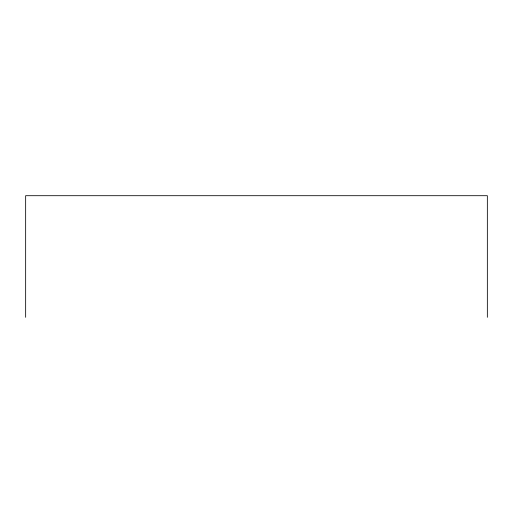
<?xml version="1.0" encoding="UTF-8"?>
<svg xmlns="http://www.w3.org/2000/svg" width="513" height="513" viewBox="0 0 513 513"><rect width="100%" height="100%" fill="white"/><g stroke="black" fill="none" stroke-linecap="round" stroke-linejoin="round"><path stroke-width="0.77" d="M487.35 317.303L487.35 195.697L25.65 195.697L25.65 317.303"/></g></svg>
